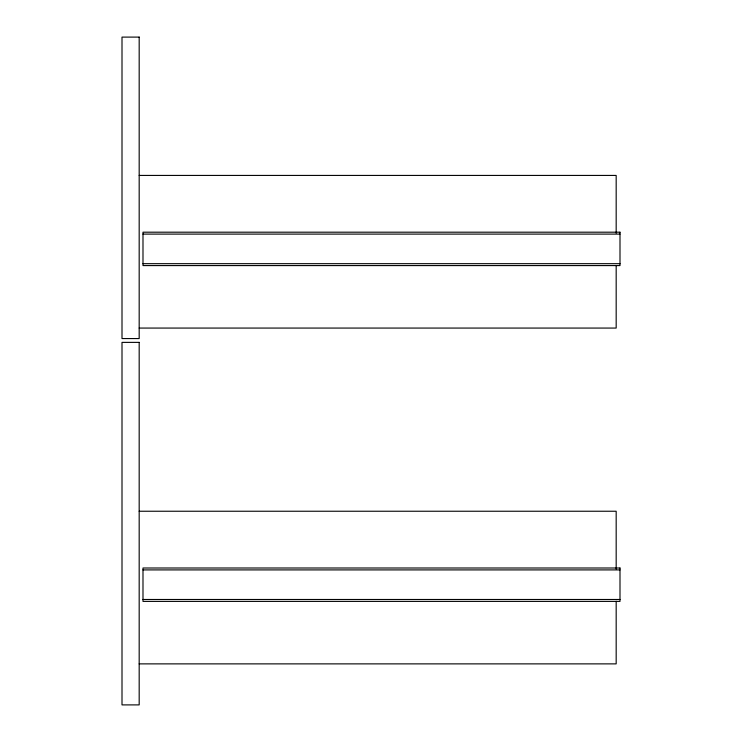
<?xml version="1.0" encoding="UTF-8"?>
<svg xmlns="http://www.w3.org/2000/svg" width="742" height="742" viewBox="0 0 742 742"><rect width="100%" height="100%" fill="white"/><g stroke="black" fill="none" stroke-linecap="round" stroke-linejoin="round"><path stroke-width="1.11" d="M139.181 175.427L616.175 175.427L616.175 233.155M142.993 234.101L619.997 234.101M142.993 263.679L619.997 263.679M139.181 328.066L616.175 328.066L616.175 265.478M139.181 511.238L616.175 511.238L616.175 569.058M142.993 569.912L619.997 569.912M142.993 599.48L619.997 599.48M139.181 663.877L616.175 663.877L616.175 601.28M139.181 37.1L122.003 37.1L122.003 338.565L139.181 338.565L139.181 37.1M619.997 232.19L142.993 232.19L142.993 265.58L619.997 265.58L619.997 232.19M139.181 342.377L122.003 342.377L122.003 704.9L139.181 704.9L139.181 342.377M619.997 568.001L142.993 568.001L142.993 601.391L619.997 601.391L619.997 568.001"/></g></svg>
